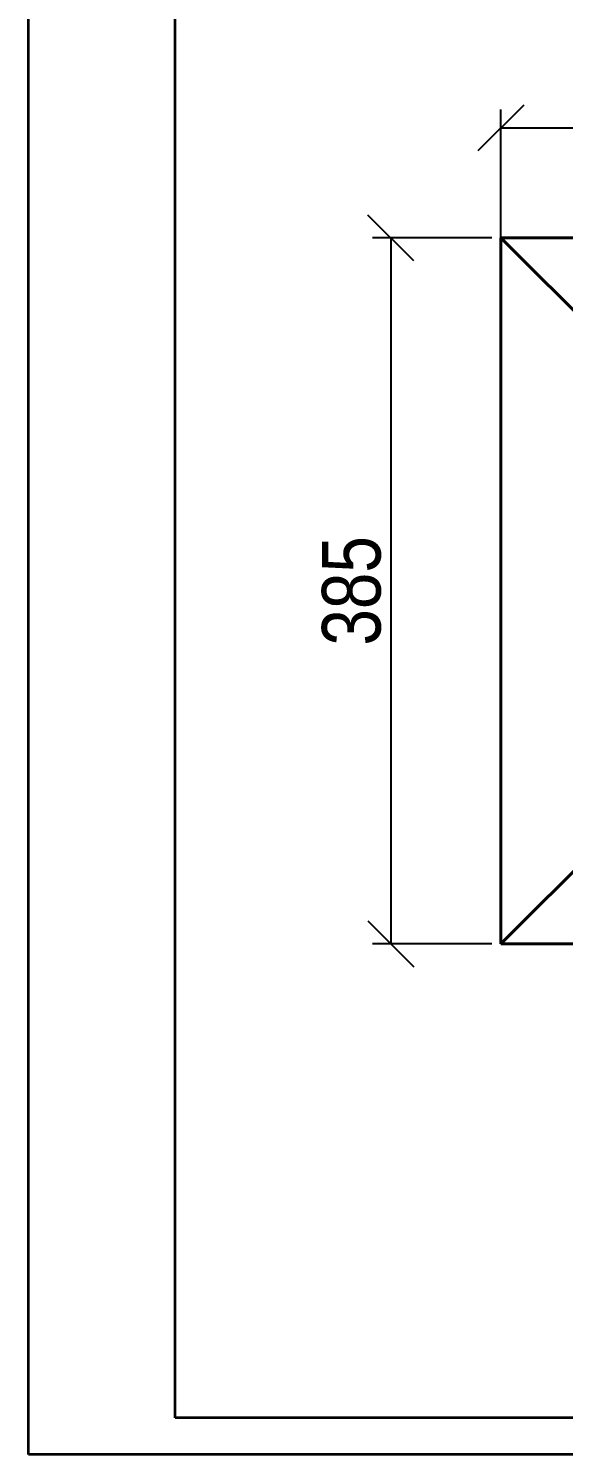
# Model space of a CAD drawing. Header units: millimetres. Extents: x 0 to 840, y 0 to 1188.
# Drawn here: x 0 to 292, y 0 to 778 of the extents above; entities that cross this region are included whole.
import ezdxf

# ---------------------------------------------------------------- set-up
doc = ezdxf.new("R2010")
doc.units = ezdxf.units.MM
doc.layers.get('0').update_dxf_attribs({"lineweight": 35})
doc.layers.add('архио', color=252, linetype='Continuous', lineweight=40)
doc.layers.add('Размеры', color=5, linetype='Continuous', lineweight=9)
doc.styles.add('Размер', font='ARIAL.TTF', dxfattribs={"width": 0.8})
doc.dimstyles.new('M 1-1_h36_(M 1-10)', dxfattribs={"dimtxt": 32, "dimasz": 25, "dimexe": 10, "dimexo": 5, "dimgap": 5, "dimtad": 1, "dimdec": 0, "dimtxsty": 'Размер', "dimblk": 'OBLIQUE', "dimcen": 2.5, "dimadec": 0, "dimazin": 0, "dimtfac": 1, "dimtdec": 0, "dimtmove": 0, "dimatfit": 3, "dimfxl": 0, "dimarcsym": 0})

# ---------------------------------------------------------------- blocks, each defined once
blk = doc.blocks.new('A$C49AA496E')
for p, q in [((-5.684341886080801e-14, -2.788019628496841e-07), (-5.684341886080801e-14, 296.999999721198)), ((20, 4.999999721198037), (20, 291.999999721198)), ((205, 4.999999721198037), (20, 4.999999721198037)), ((210, -2.788019628496841e-07), (-5.684341886080801e-14, -2.788019628496841e-07))]:
    blk.add_line(p, q)
blk = doc.blocks.new('_Oblique')
at = {"color": 0, "linetype": 'ByBlock', "lineweight": -2}
blk.add_line((-0.5, -0.5), (0.5, 0.5), dxfattribs=at)
blk = doc.blocks.new('*D194')
at = {"layer": 'Defpoints', "color": 0}
for p in [(257.5000000000001, 663.5620441790047), (197.5000000000001, 278.5620441790047), (257.5000000000001, 278.5620441790047)]:
    blk.add_point(p, dxfattribs=at)
at = {"layer": 'Размеры', "color": 0, "lineweight": -2}
for p, q in [((252.5000000000001, 663.5620441790048), (187.5000000000002, 663.5620441790048)), ((197.5000000000002, 663.5620441790048), (197.5000000000001, 278.5620441790047)), ((252.5000000000001, 278.5620441790047), (187.5000000000001, 278.5620441790047))]:
    blk.add_line(p, q, dxfattribs=at)
at = {"layer": 'Размеры', "color": 0, "lineweight": -2, "xscale": 25, "yscale": 25, "zscale": 25}
for p, rotation in [((197.5000000000002, 663.5620441790048), 90), ((197.5000000000001, 278.5620441790047), 270)]:
    blk.add_blockref('_Oblique', p, dxfattribs=dict(at, rotation=rotation))
at = {"layer": 'Размеры', "color": 0, "insert": (176.1507503410642, 471.0620441790047), "char_height": 32, "attachment_point": 5, "rotation": 90, "style": 'Размер'}
blk.add_mtext('385', dxfattribs=at)
blk = doc.blocks.new('*D195')
at = {"layer": 'Defpoints', "color": 0}
for p in [(642.5000000000001, 723.5620441790047), (257.5000000000001, 278.5620441790047), (642.5000000000001, 278.5620441790028)]:
    blk.add_point(p, dxfattribs=at)
at = {"layer": 'Размеры', "color": 0, "lineweight": -2}
for p, q in [((257.5000000000001, 283.5620441790047), (257.5000000000001, 733.5620441790047)), ((642.5000000000001, 283.5620441790028), (642.5000000000001, 733.5620441790047)), ((257.5000000000001, 723.5620441790047), (642.5000000000001, 723.5620441790047))]:
    blk.add_line(p, q, dxfattribs=at)
at = {"layer": 'Размеры', "color": 0, "lineweight": -2, "xscale": 25, "yscale": 25, "zscale": 25, "rotation": 180}
blk.add_blockref('_Oblique', (257.5000000000001, 723.5620441790047), dxfattribs=at)
at = {"layer": 'Размеры', "color": 0, "lineweight": -2, "xscale": 25, "yscale": 25, "zscale": 25}
blk.add_blockref('_Oblique', (642.5000000000001, 723.5620441790047), dxfattribs=at)
at = {"layer": 'Размеры', "color": 0, "insert": (450.0000000000002, 744.9112938379405), "char_height": 32, "attachment_point": 5, "style": 'Размер'}
blk.add_mtext('385', dxfattribs=at)

msp = doc.modelspace()

# ---------------------------------------------------------------- linework, layer by layer
at = {"layer": 'архио'}
for p, q in [((327.5000000000001, 593.5620441790047), (257.5000000000001, 663.5620441790047)), ((257.5000000000001, 663.5620441790047), (257.5000000000001, 471.0620441790047)), ((257.5000000000001, 663.5620441790047), (450.0000000000001, 663.5620441790047)), ((257.5000000000001, 278.5620441790047), (257.5000000000001, 471.0620441790047)), ((257.5000000000001, 278.5620441790047), (327.5000000000001, 348.5620441790047)), ((257.5000000000001, 278.5620441790047), (642.5000000000001, 278.5620441790047))]:
    msp.add_line(p, q, dxfattribs=at)

# ---------------------------------------------------------------- block references
at = {"xscale": 4, "yscale": 4, "zscale": 4}
msp.add_blockref('A$C49AA496E', (2.273736754432321e-13, 1.115207851398736e-06), dxfattribs=at)

# ---------------------------------------------------------------- dimensions: what is measured, and where the dimension line sits
at = {"layer": 'Размеры'}
dim = msp.add_linear_dim(base=(642.5000000000001, 723.5620441790047), p1=(257.5000000000001, 278.5620441790047), p2=(642.5000000000001, 278.5620441790028), dimstyle='M 1-1_h36_(M 1-10)', dxfattribs=at)
dim.commit()
dim.dimension.update_dxf_attribs({"geometry": '*D195', "text_midpoint": (450.0000000000002, 723.5620441790047), "dimtype": 160})
dim = msp.add_linear_dim(base=(197.5000000000001, 278.5620441790047), p1=(257.5000000000001, 663.5620441790047), p2=(257.5000000000001, 278.5620441790047), angle=90, dimstyle='M 1-1_h36_(M 1-10)', dxfattribs=at)
dim.commit()
dim.dimension.update_dxf_attribs({"geometry": '*D194', "text_midpoint": (197.5000000000001, 471.0620441790047), "dimtype": 160})

doc.saveas('drawing.dxf')
